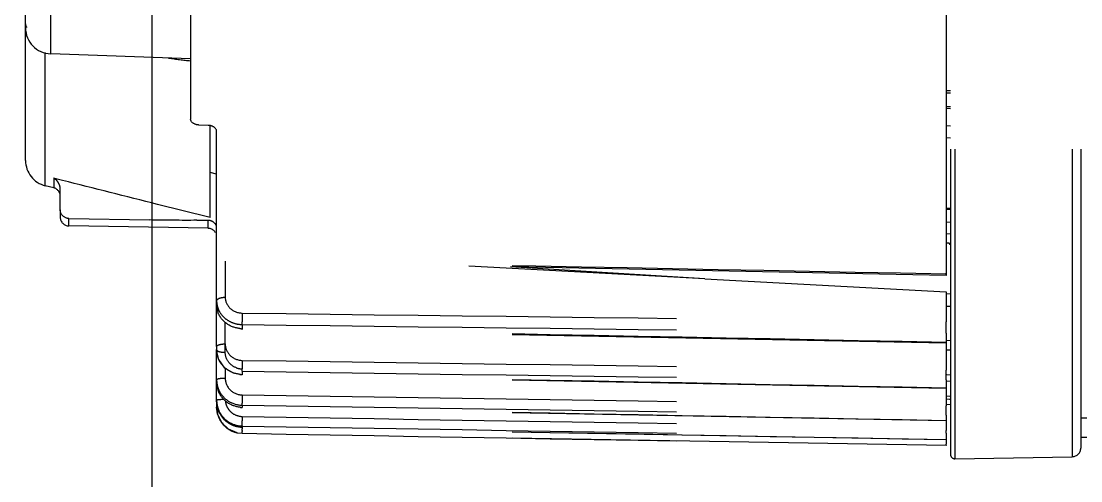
# Model space of a CAD drawing. Header units: millimetres. Extents: x 17886 to 18265, y -8727 to -7321.
# Drawn here: x 17962.2 to 17963.42, y -7875.317 to -7874.788 of the extents above; entities that cross this region are included whole.
import ezdxf

# ---------------------------------------------------------------- set-up
doc = ezdxf.new("R2010")
doc.units = ezdxf.units.MM
doc.linetypes.add('EPL_DASH', pattern=[1, 0.5, -0.5])
doc.layers.add('3551370_DKREDXF_CONTINUOUS_LINE', color=7, linetype='Continuous')
doc.layers.add('CRTANJE', color=4, linetype='Continuous', lineweight=30)

msp = doc.modelspace()

# ---------------------------------------------------------------- linework, layer by layer
at = {"layer": '3551370_DKREDXF_CONTINUOUS_LINE', "color": 6, "linetype": 'EPL_DASH'}
for p, q in [((17962.2052, -7874.94802), (17962.2052, -7872.08087)), ((17963.2702, -7873.93514), (17963.2702, -7875.28637)), ((17963.27528, -7873.93514), (17963.27528, -7875.29137)), ((17963.41037, -7873.93514), (17963.41037, -7875.28901)), ((17963.4202, -7873.93514), (17963.4202, -7875.27901)), ((17962.3952, -7874.69803), (17962.3952, -7874.90048)), ((17962.23415, -7874.82529), (17962.23415, -7874.74536)), ((17962.22794, -7874.97713), (17962.22794, -7874.82386)), ((17962.39528, -7874.83092), (17962.23415, -7874.82529)), ((17963.2702, -7874.86782), (17963.26529, -7874.86778)), ((17963.27021, -7874.87041), (17963.2653, -7874.87037)), ((17963.26528, -7874.88573), (17963.2702, -7874.88596)), ((17963.2702, -7874.88843), (17963.26528, -7874.8882)), ((17962.41555, -7874.90762), (17962.40485, -7874.90724)), ((17962.4252, -7875.16227), (17962.4252, -7874.91433)), ((17963.26528, -7874.9079), (17963.2702, -7874.90807)), ((17963.2702, -7874.92229), (17963.26528, -7874.92212)), ((17962.4252, -7874.96384), (17962.41762, -7874.96195)), ((17962.23762, -7874.97954), (17962.22794, -7874.97713)), ((17962.23762, -7874.96843), (17962.23762, -7874.97954)), ((17963.26528, -7875.00266), (17963.2702, -7875.00291)), ((17963.2702, -7875.00453), (17963.26528, -7875.00429)), ((17962.2452, -7875.00495), (17962.2452, -7875.01334)), ((17962.25502, -7875.02334), (17962.25502, -7875.01488)), ((17962.41537, -7875.02614), (17962.25502, -7875.02334)), ((17962.41537, -7875.02614), (17962.41537, -7875.01667)), ((17963.26528, -7875.01877), (17963.2702, -7875.01897)), ((17963.2702, -7875.03286), (17963.26528, -7875.03266)), ((17963.2653, -7875.08032), (17962.4252, -7875.06389)), ((17962.43511, -7875.06408), (17962.43511, -7875.10548)), ((17962.98729, -7875.08422), (17962.71556, -7875.06957)), ((17962.98729, -7875.08422), (17962.76338, -7875.07051)), ((17962.43511, -7875.16889), (17962.43511, -7875.13419)), ((17962.45467, -7875.13686), (17962.45467, -7875.14168)), ((17963.26529, -7875.15829), (17962.45465, -7875.14253)), ((17962.4252, -7875.22388), (17962.4252, -7875.1658)), ((17962.42765, -7875.1773), (17962.4252, -7875.16626)), ((17962.43461, -7875.18693), (17962.42765, -7875.1773)), ((17962.44473, -7875.19303), (17962.43461, -7875.18693)), ((17962.43511, -7875.1866), (17962.43511, -7875.19844)), ((17962.45466, -7875.19487), (17962.44473, -7875.19303)), ((17962.45467, -7875.19439), (17962.45466, -7875.19487)), ((17963.26529, -7875.21047), (17962.45466, -7875.19487)), ((17962.42543, -7875.22762), (17962.4252, -7875.22388)), ((17962.4252, -7875.22508), (17962.4252, -7875.2321)), ((17962.42749, -7875.23655), (17962.4252, -7875.22508)), ((17962.4252, -7875.2321), (17962.4263, -7875.2321)), ((17962.42619, -7875.23975), (17962.4252, -7875.2321)), ((17962.42786, -7875.23619), (17962.42543, -7875.22762)), ((17963.26529, -7875.24776), (17962.45466, -7875.23249)), ((17962.45467, -7875.22982), (17962.45467, -7875.23228)), ((17962.43085, -7875.24963), (17962.42619, -7875.23975)), ((17962.43444, -7875.24666), (17962.42749, -7875.23655)), ((17962.43115, -7875.25004), (17962.4291, -7875.24593)), ((17962.44467, -7875.25308), (17962.43444, -7875.24666)), ((17962.43879, -7875.25721), (17962.43085, -7875.24963)), ((17962.43258, -7875.25137), (17962.43115, -7875.25004)), ((17962.44884, -7875.26142), (17962.43879, -7875.25721)), ((17962.44884, -7875.26142), (17962.4415, -7875.25838)), ((17962.45467, -7875.25498), (17962.44467, -7875.25308)), ((17962.45467, -7875.25493), (17962.45467, -7875.25498)), ((17963.26529, -7875.26975), (17962.45467, -7875.25498)), ((17963.26528, -7875.27626), (17962.45467, -7875.26211)), ((17963.4202, -7875.26646), (17963.4902, -7875.26646)), ((17963.27528, -7875.29137), (17963.41037, -7875.28901))]:
    msp.add_line(p, q, dxfattribs=at)
at = {"layer": '3551370_DKREDXF_CONTINUOUS_LINE', "color": 7, "linetype": 'EPL_DASH'}
for p, q in [((17963.26528, -7874.73275), (17963.26528, -7875.07894)), ((17962.41762, -7875.01373), (17962.41762, -7874.90762)), ((17962.2417, -7874.96946), (17962.23762, -7874.96843)), ((17962.24764, -7874.97095), (17962.2417, -7874.96946)), ((17962.2452, -7875.00495), (17962.2452, -7874.98066)), ((17962.4162, -7875.01337), (17962.35727, -7874.99855)), ((17962.25502, -7875.01488), (17962.34846, -7875.01652)), ((17962.41762, -7875.01373), (17962.4162, -7875.01337)), ((17962.98729, -7875.08422), (17963.26524, -7875.09921)), ((17963.2653, -7875.08032), (17963.26527, -7875.07771)), ((17963.26528, -7875.07894), (17963.26529, -7875.08001)), ((17963.26529, -7875.08001), (17963.2653, -7875.08032)), ((17963.26512, -7875.10124), (17963.2702, -7875.10155)), ((17963.26524, -7875.09921), (17963.26524, -7875.13368)), ((17963.26918, -7875.11619), (17963.26534, -7875.11598)), ((17963.2702, -7875.11624), (17963.26918, -7875.11619)), ((17962.45467, -7875.14168), (17962.45465, -7875.14253)), ((17962.45465, -7875.14253), (17962.45467, -7875.14168)), ((17963.26528, -7875.14685), (17963.26528, -7875.15746)), ((17962.4252, -7875.16227), (17962.4252, -7875.1658)), ((17963.26477, -7875.15502), (17963.2702, -7875.15536)), ((17963.26524, -7875.15746), (17963.26524, -7875.18937)), ((17963.26529, -7875.1583), (17963.26528, -7875.15703)), ((17963.26528, -7875.15746), (17963.26529, -7875.15821)), ((17963.26529, -7875.15821), (17963.26529, -7875.1583)), ((17962.4252, -7875.16625), (17962.4252, -7875.1658)), ((17963.2702, -7875.16652), (17963.26532, -7875.16624)), ((17962.45467, -7875.19073), (17962.45467, -7875.19439)), ((17963.26576, -7875.19449), (17963.2702, -7875.19477)), ((17963.26524, -7875.21001), (17963.26524, -7875.23029)), ((17963.26528, -7875.20194), (17963.26528, -7875.21001)), ((17963.2702, -7875.20228), (17963.26528, -7875.20198)), ((17963.26528, -7875.21001), (17963.26529, -7875.21047)), ((17963.26524, -7875.21904), (17963.26923, -7875.21929)), ((17963.26909, -7875.22306), (17963.26524, -7875.22282)), ((17963.2702, -7875.22313), (17963.26909, -7875.22306)), ((17963.26923, -7875.21929), (17963.2702, -7875.21935)), ((17962.4252, -7875.2321), (17962.4252, -7875.23211)), ((17962.45467, -7875.23228), (17962.45466, -7875.23249)), ((17963.26524, -7875.22853), (17963.2702, -7875.22884)), ((17963.26524, -7875.24701), (17963.26524, -7875.25599)), ((17963.26528, -7875.24213), (17963.26528, -7875.24756)), ((17963.26528, -7875.24756), (17963.26529, -7875.24776)), ((17963.4902, -7875.24481), (17963.4202, -7875.24481)), ((17962.45467, -7875.25369), (17962.45467, -7875.25493)), ((17963.26524, -7875.25599), (17963.26527, -7875.25903)), ((17962.44884, -7875.26142), (17962.45467, -7875.26209)), ((17962.45467, -7875.26209), (17962.45467, -7875.26211)), ((17963.26527, -7875.26923), (17963.26527, -7875.27036)), ((17963.26527, -7875.27036), (17963.26528, -7875.27212)), ((17963.26528, -7875.26697), (17963.26528, -7875.2697)), ((17963.26528, -7875.2697), (17963.26529, -7875.26975)), ((17963.26528, -7875.27212), (17963.26529, -7875.27342)), ((17963.26528, -7875.2762), (17963.26528, -7875.27626)), ((17963.26529, -7875.27342), (17963.26529, -7875.27441))]:
    msp.add_line(p, q, dxfattribs=at)
at = {"layer": '3551370_DKREDXF_CONTINUOUS_LINE', "color": 6, "linetype": 'EPL_DASH'}
for centre, radius, start, end in [((17962.2352, -7874.79531), 0.03, 179.99859, 267.99984), ((17962.22374, -7874.78824), 0.01859, 197.68382, 201.24582), ((17962.55959, -7873.3764), 1.46615, 262.56661, 263.56753), ((17962.2352, -7874.94802), 0.03, 179.9999, 255.99997), ((17962.2352, -7874.98925), 0.01, 0, 76), ((17962.2552, -7875.01334), 0.01, 180.00023, 269), ((17962.4152, -7875.03614), 0.01, 29.66651, 89), ((17962.45043, -7875.10952), 0.02524, 180.06001, 194.65003), ((17962.45066, -7875.10947), 0.02547, 194.63328, 199.38578), ((17963.07409, -7875.13537), 0.61944, 178.91877, 179.39036), ((17962.45512, -7875.10418), 0.03269, 252.92823, 269.22021), ((17962.96826, -7875.13459), 0.51361, 179.35176, 179.88983), ((17962.45517, -7875.16693), 0.02103, 251.94729, 268.87607), ((17962.45368, -7875.20052), 0.02848, 179.99561, 185.5228), ((17962.45413, -7875.20048), 0.02894, 185.52726, 198.1554), ((17962.90733, -7875.22862), 0.45268, 179.30375, 179.85248), ((17963.24949, -7875.23214), 0.79486, 178.97811, 179.34974), ((17962.455, -7875.22282), 0.01989, 185.06251, 197.89832), ((17962.45497, -7875.2228), 0.01987, 197.95962, 211.18453), ((17962.45491, -7875.22284), 0.01979, 211.1925, 215.79673), ((17962.45512, -7875.22266), 0.02007, 215.85989, 233.5191), ((17962.45515, -7875.19947), 0.03035, 265.53471, 269.10146), ((17962.45508, -7875.2228), 0.01991, 263.78309, 269.07784), ((17963.34404, -7875.25838), 0.88942, 178.99046, 179.31896), ((17963.34573, -7875.26821), 0.89111, 179.15208, 179.2842), ((17963.4102, -7875.27901), 0.01, 271, 0), ((17963.2752, -7875.28637), 0.005, 180, 271)]:
    msp.add_arc(centre, radius, start, end, dxfattribs=at)
at = {"layer": '3551370_DKREDXF_CONTINUOUS_LINE', "color": 7, "linetype": 'EPL_DASH'}
for centre, radius, start, end in [((17962.23009, -7874.98171), 0.01528, 37.64897, 43.11847), ((17962.22958, -7874.98209), 0.01592, 32.68813, 37.6444), ((17962.39637, -7874.27437), 0.74256, 270.46942, 271.10801), ((17962.40231, -7874.58374), 0.43313, 271.11401, 271.72863), ((17962.45047, -7875.11417), 0.02527, 180.04791, 192.99438), ((17962.45081, -7875.1141), 0.02562, 192.97302, 199.97489), ((17962.06006, -7875.14504), 1.20523, 0.4004, 0.54003), ((17962.33714, -7875.14392), 0.92816, 359.91393, 0.45034), ((17962.45527, -7875.10912), 0.03257, 264.03444, 268.95396), ((17963.05919, -7875.14499), 0.20611, 359.48416, 359.91179), ((17962.45248, -7875.16579), 0.02728, 180.96114, 190.00864), ((17962.45269, -7875.16576), 0.02749, 189.99421, 198.62565), ((17962.94237, -7875.18898), 0.48772, 179.33231, 179.87324), ((17963.16063, -7875.19102), 0.70599, 178.95468, 179.37307), ((17962.45526, -7875.16296), 0.03144, 264.1979, 267.16874), ((17962.45524, -7875.16324), 0.03116, 267.17, 268.95719), ((17961.84442, -7875.20227), 1.42088, 0.39891, 0.52019), ((17962.43267, -7875.19929), 0.83263, 359.90602, 0.47589), ((17962.45381, -7875.2029), 0.02861, 180.00259, 187.26355), ((17962.45419, -7875.20285), 0.029, 187.25461, 198.14173), ((17962.45452, -7875.22389), 0.02932, 179.9873, 182.27687), ((17962.4547, -7875.22508), 0.0295, 179.99387, 184.98614), ((17962.4549, -7875.2321), 0.0297, 179.98862, 182.93135), ((17962.45501, -7875.22386), 0.02981, 182.29149, 191.02285), ((17962.45539, -7875.23207), 0.03019, 182.95117, 197.75409), ((17962.45502, -7875.22506), 0.02983, 184.98008, 187.58125), ((17962.45505, -7875.22506), 0.02985, 187.57716, 197.85999), ((17962.4549, -7875.22389), 0.0297, 191.01112, 197.87974), ((17962.45478, -7875.22392), 0.02958, 197.89812, 204.41057), ((17962.45473, -7875.22514), 0.02952, 197.88538, 200.63413), ((17962.45494, -7875.22506), 0.02975, 200.63739, 206.87783), ((17962.45524, -7875.20175), 0.03054, 264.55782, 266.66586), ((17962.45522, -7875.20202), 0.03026, 266.66522, 268.96375), ((17961.75305, -7875.24387), 1.51225, 0.27935, 0.51435), ((17962.45531, -7875.23204), 0.03012, 197.8578, 216.17931), ((17962.45503, -7875.22502), 0.02984, 206.87687, 215.74484), ((17962.45509, -7875.22496), 0.02992, 215.76463, 222.41154), ((17962.45524, -7875.22483), 0.03013, 222.40524, 229.44522), ((17962.45513, -7875.22496), 0.02995, 229.4446, 233.49977), ((17962.68056, -7875.23991), 0.58473, 359.88232, 0.3351), ((17962.45519, -7875.23209), 0.03, 216.23705, 220.45023), ((17962.45532, -7875.23198), 0.03017, 220.44876, 224.84778), ((17962.45527, -7875.23203), 0.0301, 224.84356, 233.36647), ((17962.45521, -7875.22482), 0.03012, 233.52761, 245.48134), ((17962.45512, -7875.23222), 0.02986, 233.38246, 235.53254), ((17962.4552, -7875.23209), 0.03001, 235.53516, 242.4625), ((17962.45518, -7875.23215), 0.02994, 242.45858, 251.19482), ((17962.45515, -7875.22495), 0.02997, 245.48616, 250.66105), ((17962.45524, -7875.22464), 0.03029, 250.70072, 262.69756), ((17962.45518, -7875.23209), 0.03, 251.2212, 257.80169), ((17962.45523, -7875.2247), 0.03023, 262.69356, 265.14537), ((17962.45521, -7875.22501), 0.02993, 265.14202, 268.97938), ((17962.45517, -7875.22379), 0.0299, 265.64382, 269.051), ((17961.77808, -7875.26974), 1.48722, 0.29454, 0.4123), ((17963.00094, -7875.27507), 0.26435, 359.92656, 0.14293), ((17963.16629, -7875.27526), 0.099, 359.71993, 359.91483)]:
    msp.add_arc(centre, radius, start, end, dxfattribs=at)
at = {"layer": '3551370_DKREDXF_CONTINUOUS_LINE', "color": 6, "linetype": 'EPL_DASH'}
for points in [[(17962.20604, -7874.79389), (17962.20549, -7874.79218), (17962.2052, -7874.79037), (17962.2052, -7874.78858)], [(17963.26528, -7875.07894), (17962.98526, -7875.07346), (17962.70523, -7875.06798), (17962.4252, -7875.06249)], [(17962.43015, -7875.10604), (17962.43177, -7875.10565), (17962.43345, -7875.10549), (17962.43511, -7875.10548)], [(17962.42664, -7875.11792), (17962.42759, -7875.12064), (17962.42903, -7875.12322), (17962.43081, -7875.12548)], [(17962.43081, -7875.12548), (17962.43263, -7875.1278), (17962.43486, -7875.12985), (17962.43731, -7875.13151)], [(17962.45476, -7875.12368), (17962.72492, -7875.12702), (17962.99508, -7875.13035), (17963.26524, -7875.13368)], [(17962.43731, -7875.13151), (17962.43982, -7875.13321), (17962.44262, -7875.13453), (17962.44552, -7875.13543)], [(17962.45467, -7875.13686), (17962.72488, -7875.1402), (17962.99508, -7875.14353), (17963.26528, -7875.14685)], [(17963.26528, -7875.15746), (17962.99508, -7875.15221), (17962.72488, -7875.14695), (17962.45467, -7875.14168)], [(17962.43015, -7875.16847), (17962.43178, -7875.16876), (17962.43345, -7875.16889), (17962.43511, -7875.16889)], [(17962.43885, -7875.17998), (17962.43651, -7875.17686), (17962.43511, -7875.17279), (17962.43511, -7875.16889)], [(17962.44866, -7875.18693), (17962.44485, -7875.18569), (17962.44126, -7875.18318), (17962.43885, -7875.17998)], [(17962.45476, -7875.17815), (17962.72492, -7875.18189), (17962.99508, -7875.18564), (17963.26524, -7875.18937)], [(17962.43015, -7875.19873), (17962.43179, -7875.19853), (17962.43345, -7875.19845), (17962.43511, -7875.19844)], [(17962.45467, -7875.19073), (17962.72488, -7875.19447), (17962.99508, -7875.19821), (17963.26528, -7875.20194)], [(17963.26528, -7875.21001), (17962.99508, -7875.20481), (17962.72488, -7875.1996), (17962.45467, -7875.19439)], [(17962.42664, -7875.20949), (17962.42758, -7875.21238), (17962.42901, -7875.21515), (17962.43081, -7875.2176)], [(17962.43081, -7875.2176), (17962.43261, -7875.22006), (17962.43484, -7875.22226), (17962.43731, -7875.22406)], [(17962.45476, -7875.21797), (17962.72492, -7875.22208), (17962.99508, -7875.22619), (17963.26524, -7875.23029)], [(17962.43731, -7875.22406), (17962.44176, -7875.22728), (17962.44731, -7875.2293), (17962.45279, -7875.22973)], [(17962.45467, -7875.22982), (17962.72488, -7875.23393), (17962.99508, -7875.23803), (17963.26528, -7875.24213)], [(17963.26528, -7875.24756), (17962.99508, -7875.24247), (17962.72488, -7875.23738), (17962.45467, -7875.23228)], [(17962.44318, -7875.2388), (17962.44599, -7875.24087), (17962.44946, -7875.24222), (17962.45293, -7875.24259)], [(17962.45476, -7875.24271), (17962.72492, -7875.24714), (17962.99508, -7875.25157), (17963.26524, -7875.25599)], [(17962.45467, -7875.25369), (17962.72488, -7875.25812), (17962.99508, -7875.26255), (17963.26528, -7875.26697)], [(17963.26528, -7875.2697), (17962.99508, -7875.26478), (17962.72488, -7875.25986), (17962.45467, -7875.25493)], [(17962.45467, -7875.26209), (17962.72488, -7875.2668), (17962.99508, -7875.2715), (17963.26528, -7875.2762)]]:
    msp.add_open_spline(points, degree=3, dxfattribs=at)
for points, knots in [([(17962.40485, -7874.90724), (17962.4036, -7874.90719), (17962.39967, -7874.90668), (17962.3952, -7874.90333), (17962.3952, -7874.90048)], [0, 0, 0, 0, 0.3041073, 1, 1, 1, 1]), ([(17962.4252, -7874.91433), (17962.4252, -7874.91148), (17962.42071, -7874.90817), (17962.41679, -7874.90766), (17962.41555, -7874.90762)], [0, 0, 0, 0, 0.6949139, 1, 1, 1, 1]), ([(17962.4252, -7875.10955), (17962.4252, -7875.10918), (17962.42551, -7875.10836), (17962.42615, -7875.10779), (17962.42652, -7875.10752)], [0, 0, 0, 0, 0.4410431, 1, 1, 1, 1]), ([(17962.42652, -7875.10752), (17962.42701, -7875.10718), (17962.42819, -7875.10658), (17962.42945, -7875.1062), (17962.43015, -7875.10604)], [0, 0, 0, 0, 0.4530632, 1, 1, 1, 1]), ([(17962.43511, -7875.10548), (17962.43511, -7875.11015), (17962.43971, -7875.12008), (17962.44978, -7875.12362), (17962.45476, -7875.12368)], [0, 0, 0, 0, 0.4841465, 1, 1, 1, 1]), ([(17962.45467, -7875.13686), (17962.45466, -7875.13641), (17962.45465, -7875.13532), (17962.45465, -7875.13423), (17962.45465, -7875.1336)], [0, 0, 0, 0, 0.4190425, 1, 1, 1, 1]), ([(17962.4252, -7875.1658), (17962.4252, -7875.16701), (17962.42777, -7875.16794), (17962.42945, -7875.16834), (17962.43015, -7875.16847)], [0, 0, 0, 0, 0.6319246, 1, 1, 1, 1]), ([(17962.4252, -7875.20052), (17962.4252, -7875.20031), (17962.42662, -7875.19884), (17962.42857, -7875.19892), (17962.43015, -7875.19873)], [0, 0, 0, 0, 0.1167989, 1, 1, 1, 1]), ([(17962.43511, -7875.19844), (17962.43511, -7875.20339), (17962.43939, -7875.21376), (17962.44973, -7875.21789), (17962.45476, -7875.21797)], [0, 0, 0, 0, 0.4961357, 1, 1, 1, 1]), ([(17962.45466, -7875.19486), (17962.45463, -7875.19487), (17962.45469, -7875.19467), (17962.45465, -7875.1946), (17962.45465, -7875.19452)], [0, 0, 0, 0, 0.2479498, 1, 1, 1, 1]), ([(17962.4252, -7875.22388), (17962.4252, -7875.22341), (17962.42775, -7875.22337), (17962.42893, -7875.22306), (17962.43015, -7875.22298)], [0, 0, 0, 0, 0.2808935, 1, 1, 1, 1]), ([(17962.43015, -7875.22298), (17962.43071, -7875.22295), (17962.43188, -7875.22289), (17962.43305, -7875.22286), (17962.43366, -7875.22285)], [0, 0, 0, 0, 0.4842372, 1, 1, 1, 1]), ([(17962.45467, -7875.22982), (17962.45466, -7875.22952), (17962.45466, -7875.22874), (17962.45465, -7875.22795), (17962.45465, -7875.22746)], [0, 0, 0, 0, 0.3725193, 1, 1, 1, 1]), ([(17962.45467, -7875.25369), (17962.45466, -7875.25349), (17962.45466, -7875.25152), (17962.45467, -7875.24956), (17962.45469, -7875.24781)], [0, 0, 0, 0, 0.1052247, 1, 1, 1, 1]), ([(17962.45467, -7875.26209), (17962.45427, -7875.26189), (17962.45517, -7875.25963), (17962.45467, -7875.2583), (17962.45469, -7875.25708)], [0, 0, 0, 0, 0.2701639, 1, 1, 1, 1])]:
    msp.add_open_spline(points, degree=3, knots=knots, dxfattribs=at)
at = {"layer": '3551370_DKREDXF_CONTINUOUS_LINE', "color": 7, "linetype": 'EPL_DASH'}
for points in [[(17962.24125, -7874.97126), (17962.24024, -7874.97019), (17962.23902, -7874.96889), (17962.23755, -7874.96887)], [(17962.2452, -7874.98066), (17962.2452, -7874.97898), (17962.24481, -7874.97729), (17962.24417, -7874.97574)], [(17962.35727, -7874.99855), (17962.32073, -7874.98935), (17962.28418, -7874.98015), (17962.24764, -7874.97095)], [(17962.25502, -7875.01488), (17962.25137, -7875.01481), (17962.24737, -7875.01209), (17962.24597, -7875.00872)], [(17962.40245, -7875.0169), (17962.38445, -7875.01706), (17962.36645, -7875.01684), (17962.34846, -7875.01652)], [(17962.41537, -7875.01667), (17962.41708, -7875.0167), (17962.41883, -7875.01719), (17962.4203, -7875.01805)], [(17962.4203, -7875.01805), (17962.4223, -7875.01923), (17962.42395, -7875.02126), (17962.42468, -7875.02346)], [(17962.43731, -7875.13624), (17962.43261, -7875.13304), (17962.42867, -7875.1282), (17962.42673, -7875.12286)], [(17962.45188, -7875.14151), (17962.44674, -7875.14098), (17962.44158, -7875.13915), (17962.43731, -7875.13624)], [(17962.43015, -7875.1596), (17962.43178, -7875.15931), (17962.43345, -7875.15919), (17962.43511, -7875.15918)], [(17962.43081, -7875.18243), (17962.42902, -7875.18005), (17962.42759, -7875.17736), (17962.42664, -7875.17454)], [(17962.43731, -7875.18874), (17962.43485, -7875.18699), (17962.43262, -7875.18484), (17962.43081, -7875.18243)], [(17962.45208, -7875.19424), (17962.44685, -7875.19371), (17962.44159, -7875.19177), (17962.43731, -7875.18874)], [(17962.43081, -7875.21999), (17962.42901, -7875.21754), (17962.42758, -7875.21477), (17962.42664, -7875.21188)], [(17962.43731, -7875.22648), (17962.43483, -7875.22467), (17962.43261, -7875.22246), (17962.43081, -7875.21999)], [(17962.42785, -7875.23614), (17962.42992, -7875.24071), (17962.43328, -7875.24485), (17962.43731, -7875.24782)], [(17962.45234, -7875.23215), (17962.44701, -7875.23164), (17962.44164, -7875.22963), (17962.43731, -7875.22648)], [(17962.43731, -7875.24782), (17962.44177, -7875.25112), (17962.44737, -7875.25319), (17962.4529, -7875.25361)]]:
    msp.add_open_spline(points, degree=3, dxfattribs=at)
for points, knots in [([(17962.24417, -7874.97574), (17962.244, -7874.97534), (17962.24364, -7874.97457), (17962.2432, -7874.97384), (17962.24298, -7874.9735)], [0, 0, 0, 0, 0.5170022, 1, 1, 1, 1]), ([(17962.24597, -7875.00872), (17962.24572, -7875.00812), (17962.24534, -7875.00688), (17962.2452, -7875.00559), (17962.2452, -7875.00495)], [0, 0, 0, 0, 0.5040523, 1, 1, 1, 1]), ([(17963.26524, -7875.04282), (17963.26673, -7875.0429), (17963.27049, -7875.04284), (17963.26922, -7875.04481), (17963.26892, -7875.04498)], [0, 0, 0, 0, 0.8137354, 1, 1, 1, 1]), ([(17962.4252, -7875.16227), (17962.4252, -7875.16106), (17962.42777, -7875.16013), (17962.42946, -7875.15973), (17962.43015, -7875.1596)], [0, 0, 0, 0, 0.6319241, 1, 1, 1, 1]), ([(17962.43511, -7875.15918), (17962.43511, -7875.16401), (17962.43952, -7875.17419), (17962.44976, -7875.17808), (17962.45476, -7875.17815)], [0, 0, 0, 0, 0.491206, 1, 1, 1, 1]), ([(17962.45467, -7875.19073), (17962.45466, -7875.19036), (17962.45465, -7875.18941), (17962.45465, -7875.18847), (17962.45465, -7875.1879)], [0, 0, 0, 0, 0.3995146, 1, 1, 1, 1]), ([(17963.26529, -7875.20066), (17963.26529, -7875.20091), (17963.26529, -7875.20133), (17963.26529, -7875.20176), (17963.26528, -7875.20194)], [0, 0, 0, 0, 0.5758829, 1, 1, 1, 1]), ([(17962.45466, -7875.23249), (17962.45465, -7875.23248), (17962.45466, -7875.23244), (17962.45466, -7875.23242), (17962.45466, -7875.2324)], [0, 0, 0, 0, 0.2583414, 1, 1, 1, 1]), ([(17963.26529, -7875.24111), (17963.26529, -7875.24132), (17963.26529, -7875.24166), (17963.26529, -7875.24199), (17963.26528, -7875.24213)], [0, 0, 0, 0, 0.5991599, 1, 1, 1, 1]), ([(17963.26528, -7875.26209), (17963.26529, -7875.2629), (17963.26529, -7875.26428), (17963.2653, -7875.26566), (17963.26529, -7875.26623)], [0, 0, 0, 0, 0.5879976, 1, 1, 1, 1]), ([(17963.26529, -7875.26623), (17963.26529, -7875.26639), (17963.26529, -7875.26664), (17963.26529, -7875.26688), (17963.26528, -7875.26697)], [0, 0, 0, 0, 0.6395228, 1, 1, 1, 1]), ([(17963.26529, -7875.27574), (17963.26529, -7875.27585), (17963.26527, -7875.276), (17963.2653, -7875.27616), (17963.26528, -7875.2762)], [0, 0, 0, 0, 0.7302679, 1, 1, 1, 1])]:
    msp.add_open_spline(points, degree=3, knots=knots, dxfattribs=at)
at = {"layer": 'CRTANJE', "lineweight": 30}
msp.add_lwpolyline([(17962.35118, -7879.70246), (17962.35118, -7855.01246), (17960.25118, -7855.01246), (17960.25118, -7879.70246)], close=True, dxfattribs=at)

doc.saveas('drawing.dxf')
